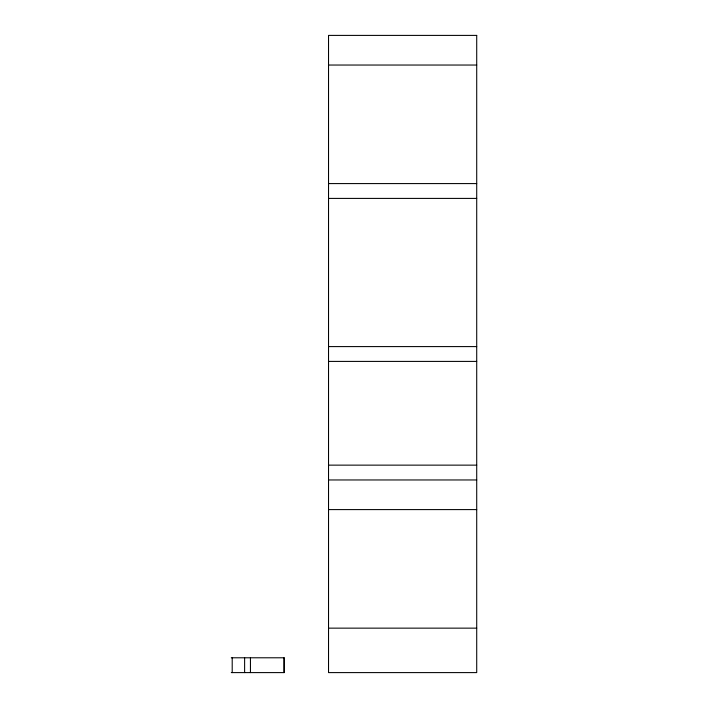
<?xml version="1.0" encoding="UTF-8"?>
<svg xmlns="http://www.w3.org/2000/svg" width="708" height="708" viewBox="0 0 708 708"><rect width="100%" height="100%" fill="white"/><g stroke="black" fill="none" stroke-linecap="round" stroke-linejoin="round"><path stroke-width="1.06" d="M328.53 65.039L476.714 65.039M328.53 183.584L476.714 183.584M328.53 198.408L476.714 198.408M328.53 346.593L476.714 346.593M328.53 361.407L476.714 361.407M328.53 465.138L476.714 465.138M328.53 479.962L476.714 479.962M328.53 509.592L476.714 509.592M328.53 628.146L476.714 628.146M231.286 657.785L284.244 657.785L284.244 672.6L231.286 672.6M284.032 657.785L284.032 672.6M250.446 657.785L250.446 672.6M244.614 657.785L244.614 672.6M232.206 657.785L232.206 672.6M476.714 35.4L328.53 35.4L328.53 672.6L476.714 672.6L476.714 35.4"/></g></svg>
